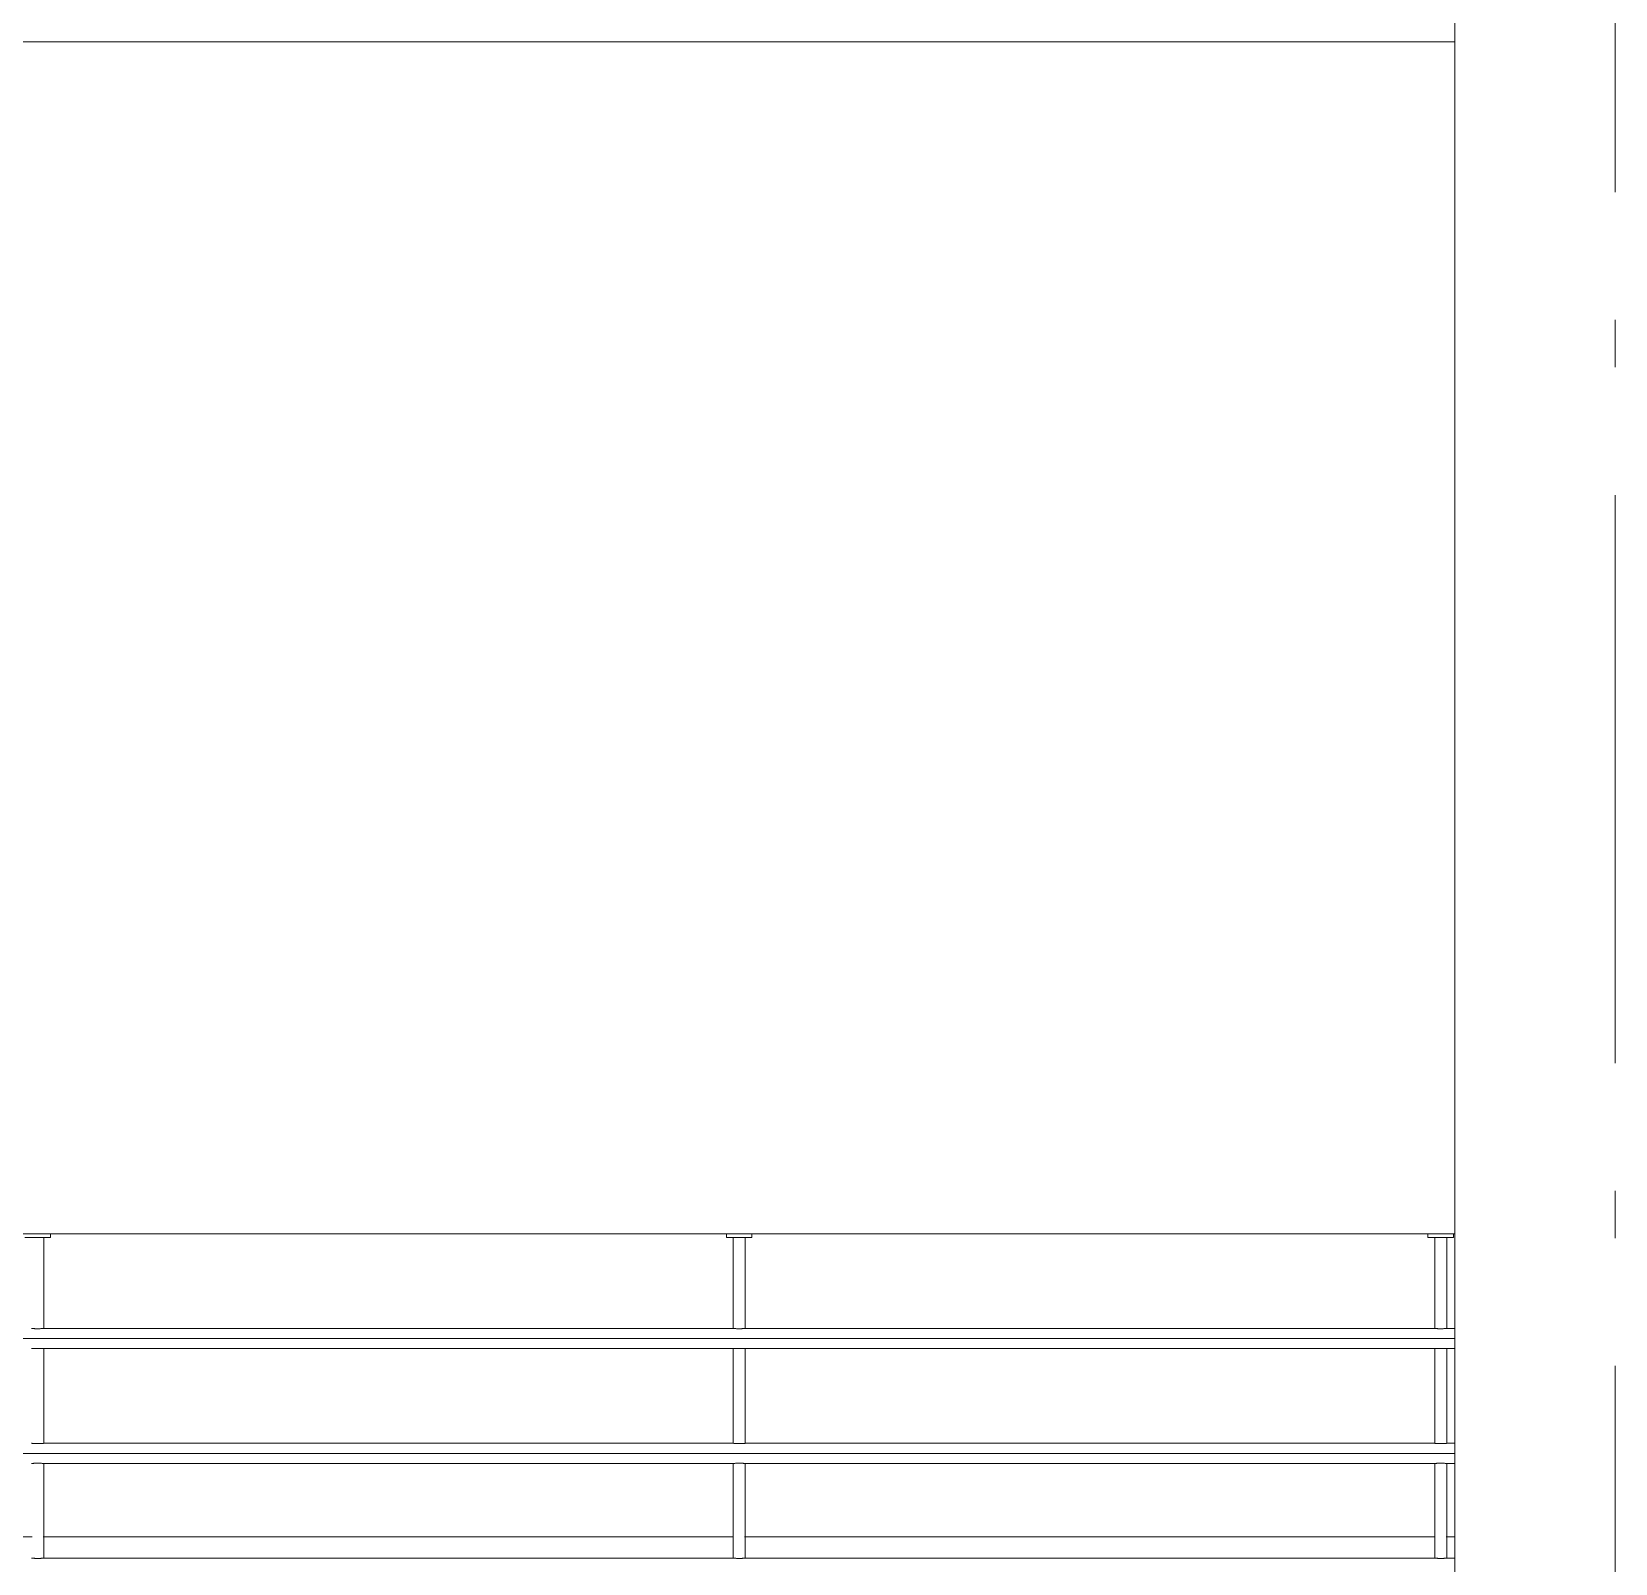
# Model space of a CAD drawing. Header units: metres. Extents: x -199 to 506, y -5 to 23.
# Drawn here: x -186.226 to -182.88, y 2.644 to 5.88 of the extents above; entities that cross this region are included whole.
import ezdxf

# ---------------------------------------------------------------- set-up
doc = ezdxf.new("R2010")
doc.units = ezdxf.units.M
doc.linetypes.add('01_Grid', pattern=[1.74, 1.2, -0.27, 0, -0.27])
for name, color, linetype, lineweight in [('03EJES-1', 1, '01_Grid', 5), ('06MUR', 8, 'Continuous', 9), ('06MUREXT', 92, 'Continuous', 9), ('70LINEA', 1, 'Continuous', 13)]:
    doc.layers.add(name, color=color, linetype=linetype, lineweight=lineweight)

# ---------------------------------------------------------------- blocks, each defined once
blk = doc.blocks.new('Solar Shade-Aluminium-01 - Solar Shade-Aluminium-01-7044055-600rNorthElevEjeA Paint')
at = {"layer": '06MUR'}
for p, q in [((-186.1865, 3.332), (-186.2404, 3.332)), ((-186.2008, 3.14), (-186.2008, 3.332)), ((-186.1865, 3.34), (-186.1865, 3.332)), ((-184.7582, 3.332), (-184.7582, 3.34)), ((-184.7042, 3.332), (-184.7582, 3.332)), ((-184.7439, 3.332), (-184.7439, 3.14)), ((-184.7185, 3.14), (-184.7185, 3.332)), ((-184.7042, 3.34), (-184.7042, 3.332)), ((-183.276, 3.332), (-183.276, 3.34)), ((-183.222, 3.332), (-183.276, 3.332)), ((-183.2617, 3.332), (-183.2617, 3.14)), ((-183.2363, 3.14), (-183.2363, 3.332)), ((-183.222, 3.34), (-183.222, 3.332)), ((-195.0751, 3.1187), (-183.219, 3.1187)), ((-184.7439, 3.14), (-186.2008, 3.14)), ((-183.2617, 3.14), (-184.7185, 3.14)), ((-183.219, 3.14), (-183.2363, 3.14)), ((-186.2008, 3.0974), (-184.7439, 3.0974)), ((-186.2008, 2.8974), (-186.2008, 3.0974)), ((-184.7439, 3.0974), (-184.7439, 2.8974)), ((-184.7185, 3.0974), (-183.2617, 3.0974)), ((-184.7185, 2.8974), (-184.7185, 3.0974)), ((-183.2617, 3.0974), (-183.2617, 2.8974)), ((-183.2363, 3.0974), (-183.219, 3.0974)), ((-183.2363, 2.8974), (-183.2363, 3.0974)), ((-184.7439, 2.8974), (-186.2008, 2.8974)), ((-183.2617, 2.8974), (-184.7185, 2.8974)), ((-183.219, 2.8974), (-183.2363, 2.8974)), ((-195.0751, 2.876), (-183.219, 2.876)), ((-186.2008, 2.8547), (-184.7439, 2.8547)), ((-186.2008, 2.6547), (-186.2008, 2.8547)), ((-184.7439, 2.8547), (-184.7439, 2.6547)), ((-184.7185, 2.8547), (-183.2617, 2.8547)), ((-184.7185, 2.6547), (-184.7185, 2.8547)), ((-183.2617, 2.8547), (-183.2617, 2.6547)), ((-183.2363, 2.8547), (-183.219, 2.8547)), ((-183.2363, 2.6547), (-183.2363, 2.8547)), ((-184.7439, 2.6547), (-186.2008, 2.6547)), ((-183.2617, 2.6547), (-184.7185, 2.6547)), ((-183.219, 2.6547), (-183.2363, 2.6547))]:
    blk.add_line(p, q, dxfattribs=at)
for points, knots in [([(-186.2008, 3.14), (-186.2008, 3.14), (-186.2011, 3.14), (-186.2024, 3.1399), (-186.2037, 3.1398), (-186.2053, 3.1397), (-186.2071, 3.1396), (-186.2091, 3.1395), (-186.2114, 3.1394), (-186.2136, 3.1394), (-186.2154, 3.1394), (-186.2172, 3.1395), (-186.2194, 3.1395), (-186.2217, 3.1397), (-186.2236, 3.1398), (-186.2256, 3.1399), (-186.2261, 3.14), (-186.2262, 3.14)], [0, 0, 0, 0, 0.111111, 0.166667, 0.222222, 0.277778, 0.333333, 0.388889, 0.444444, 0.513889, 0.548611, 0.583333, 0.652778, 0.722222, 0.791667, 0.861111, 1, 1, 1, 1]), ([(-184.7185, 3.14), (-184.7185, 3.14), (-184.7189, 3.14), (-184.7202, 3.1399), (-184.7214, 3.1398), (-184.723, 3.1397), (-184.7248, 3.1396), (-184.7269, 3.1395), (-184.7292, 3.1394), (-184.7313, 3.1394), (-184.7332, 3.1394), (-184.7349, 3.1395), (-184.7372, 3.1395), (-184.7394, 3.1397), (-184.7414, 3.1398), (-184.7433, 3.1399), (-184.7439, 3.14), (-184.7439, 3.14)], [0, 0, 0, 0, 0.111111, 0.166667, 0.222222, 0.277778, 0.333333, 0.388889, 0.444444, 0.513889, 0.548611, 0.583333, 0.652778, 0.722222, 0.791667, 0.861111, 1, 1, 1, 1]), ([(-183.2363, 3.14), (-183.2363, 3.14), (-183.2367, 3.14), (-183.2379, 3.1399), (-183.2392, 3.1398), (-183.2408, 3.1397), (-183.2426, 3.1396), (-183.2446, 3.1395), (-183.2469, 3.1394), (-183.2491, 3.1394), (-183.2509, 3.1394), (-183.2527, 3.1395), (-183.2549, 3.1395), (-183.2572, 3.1397), (-183.2591, 3.1398), (-183.2611, 3.1399), (-183.2617, 3.14), (-183.2617, 3.14)], [0, 0, 0, 0, 0.111111, 0.166667, 0.222222, 0.277778, 0.333333, 0.388889, 0.444444, 0.513889, 0.548611, 0.583333, 0.652778, 0.722222, 0.791667, 0.861111, 1, 1, 1, 1]), ([(-186.2262, 3.0974), (-186.2262, 3.0974), (-186.226, 3.0974), (-186.2255, 3.0974), (-186.2245, 3.0975), (-186.2232, 3.0976), (-186.2217, 3.0977), (-186.2198, 3.0978), (-186.2178, 3.0979), (-186.2155, 3.0979), (-186.2134, 3.098), (-186.2115, 3.0979), (-186.2097, 3.0979), (-186.2075, 3.0978), (-186.2052, 3.0977), (-186.2033, 3.0976), (-186.2014, 3.0974), (-186.2008, 3.0974), (-186.2008, 3.0974)], [0, 0, 0, 0, 0.055556, 0.111111, 0.166667, 0.222222, 0.277778, 0.333333, 0.388889, 0.444444, 0.513889, 0.548611, 0.583333, 0.652778, 0.722222, 0.791667, 0.861111, 1, 1, 1, 1]), ([(-184.7439, 3.0974), (-184.7439, 3.0974), (-184.7438, 3.0974), (-184.7432, 3.0974), (-184.7423, 3.0975), (-184.741, 3.0976), (-184.7394, 3.0977), (-184.7376, 3.0978), (-184.7356, 3.0979), (-184.7333, 3.0979), (-184.7311, 3.098), (-184.7293, 3.0979), (-184.7275, 3.0979), (-184.7253, 3.0978), (-184.723, 3.0977), (-184.7211, 3.0976), (-184.7191, 3.0974), (-184.7185, 3.0974), (-184.7185, 3.0974)], [0, 0, 0, 0, 0.055556, 0.111111, 0.166667, 0.222222, 0.277778, 0.333333, 0.388889, 0.444444, 0.513889, 0.548611, 0.583333, 0.652778, 0.722222, 0.791667, 0.861111, 1, 1, 1, 1]), ([(-183.2617, 3.0974), (-183.2617, 3.0974), (-183.2615, 3.0974), (-183.261, 3.0974), (-183.26, 3.0975), (-183.2588, 3.0976), (-183.2572, 3.0977), (-183.2554, 3.0978), (-183.2533, 3.0979), (-183.251, 3.0979), (-183.2489, 3.098), (-183.247, 3.0979), (-183.2453, 3.0979), (-183.243, 3.0978), (-183.2408, 3.0977), (-183.2388, 3.0976), (-183.2369, 3.0974), (-183.2363, 3.0974), (-183.2363, 3.0974)], [0, 0, 0, 0, 0.055556, 0.111111, 0.166667, 0.222222, 0.277778, 0.333333, 0.388889, 0.444444, 0.513889, 0.548611, 0.583333, 0.652778, 0.722222, 0.791667, 0.861111, 1, 1, 1, 1]), ([(-186.2008, 2.8974), (-186.2008, 2.8974), (-186.2011, 2.8973), (-186.2024, 2.8972), (-186.2037, 2.8971), (-186.2053, 2.897), (-186.2071, 2.8969), (-186.2091, 2.8968), (-186.2114, 2.8968), (-186.2136, 2.8968), (-186.2154, 2.8968), (-186.2172, 2.8968), (-186.2194, 2.8969), (-186.2217, 2.897), (-186.2236, 2.8972), (-186.2256, 2.8973), (-186.2261, 2.8974), (-186.2262, 2.8974)], [0, 0, 0, 0, 0.111111, 0.166667, 0.222222, 0.277778, 0.333333, 0.388889, 0.444444, 0.513889, 0.548611, 0.583333, 0.652778, 0.722222, 0.791667, 0.861111, 1, 1, 1, 1]), ([(-184.7185, 2.8974), (-184.7185, 2.8974), (-184.7189, 2.8973), (-184.7202, 2.8972), (-184.7214, 2.8971), (-184.723, 2.897), (-184.7248, 2.8969), (-184.7269, 2.8968), (-184.7292, 2.8968), (-184.7313, 2.8968), (-184.7332, 2.8968), (-184.7349, 2.8968), (-184.7372, 2.8969), (-184.7394, 2.897), (-184.7414, 2.8972), (-184.7433, 2.8973), (-184.7439, 2.8974), (-184.7439, 2.8974)], [0, 0, 0, 0, 0.111111, 0.166667, 0.222222, 0.277778, 0.333333, 0.388889, 0.444444, 0.513889, 0.548611, 0.583333, 0.652778, 0.722222, 0.791667, 0.861111, 1, 1, 1, 1]), ([(-183.2363, 2.8974), (-183.2363, 2.8974), (-183.2367, 2.8973), (-183.2379, 2.8972), (-183.2392, 2.8971), (-183.2408, 2.897), (-183.2426, 2.8969), (-183.2446, 2.8968), (-183.2469, 2.8968), (-183.2491, 2.8968), (-183.2509, 2.8968), (-183.2527, 2.8968), (-183.2549, 2.8969), (-183.2572, 2.897), (-183.2591, 2.8972), (-183.2611, 2.8973), (-183.2617, 2.8974), (-183.2617, 2.8974)], [0, 0, 0, 0, 0.111111, 0.166667, 0.222222, 0.277778, 0.333333, 0.388889, 0.444444, 0.513889, 0.548611, 0.583333, 0.652778, 0.722222, 0.791667, 0.861111, 1, 1, 1, 1]), ([(-186.2262, 2.8547), (-186.2262, 2.8547), (-186.226, 2.8547), (-186.2255, 2.8548), (-186.2245, 2.8549), (-186.2232, 2.855), (-186.2217, 2.8551), (-186.2198, 2.8552), (-186.2178, 2.8552), (-186.2155, 2.8553), (-186.2134, 2.8553), (-186.2115, 2.8553), (-186.2097, 2.8553), (-186.2075, 2.8552), (-186.2052, 2.8551), (-186.2033, 2.8549), (-186.2014, 2.8548), (-186.2008, 2.8547), (-186.2008, 2.8547)], [0, 0, 0, 0, 0.055556, 0.111111, 0.166667, 0.222222, 0.277778, 0.333333, 0.388889, 0.444444, 0.513889, 0.548611, 0.583333, 0.652778, 0.722222, 0.791667, 0.861111, 1, 1, 1, 1]), ([(-184.7439, 2.8547), (-184.7439, 2.8547), (-184.7438, 2.8547), (-184.7432, 2.8548), (-184.7423, 2.8549), (-184.741, 2.855), (-184.7394, 2.8551), (-184.7376, 2.8552), (-184.7356, 2.8552), (-184.7333, 2.8553), (-184.7311, 2.8553), (-184.7293, 2.8553), (-184.7275, 2.8553), (-184.7253, 2.8552), (-184.723, 2.8551), (-184.7211, 2.8549), (-184.7191, 2.8548), (-184.7185, 2.8547), (-184.7185, 2.8547)], [0, 0, 0, 0, 0.055556, 0.111111, 0.166667, 0.222222, 0.277778, 0.333333, 0.388889, 0.444444, 0.513889, 0.548611, 0.583333, 0.652778, 0.722222, 0.791667, 0.861111, 1, 1, 1, 1]), ([(-183.2617, 2.8547), (-183.2617, 2.8547), (-183.2615, 2.8547), (-183.261, 2.8548), (-183.26, 2.8549), (-183.2588, 2.855), (-183.2572, 2.8551), (-183.2554, 2.8552), (-183.2533, 2.8552), (-183.251, 2.8553), (-183.2489, 2.8553), (-183.247, 2.8553), (-183.2453, 2.8553), (-183.243, 2.8552), (-183.2408, 2.8551), (-183.2388, 2.8549), (-183.2369, 2.8548), (-183.2363, 2.8547), (-183.2363, 2.8547)], [0, 0, 0, 0, 0.055556, 0.111111, 0.166667, 0.222222, 0.277778, 0.333333, 0.388889, 0.444444, 0.513889, 0.548611, 0.583333, 0.652778, 0.722222, 0.791667, 0.861111, 1, 1, 1, 1]), ([(-186.2008, 2.6547), (-186.2008, 2.6547), (-186.2011, 2.6547), (-186.2024, 2.6546), (-186.2037, 2.6545), (-186.2053, 2.6544), (-186.2071, 2.6543), (-186.2091, 2.6542), (-186.2114, 2.6542), (-186.2136, 2.6541), (-186.2154, 2.6542), (-186.2172, 2.6542), (-186.2194, 2.6543), (-186.2217, 2.6544), (-186.2236, 2.6545), (-186.2256, 2.6547), (-186.2261, 2.6547), (-186.2262, 2.6547)], [0, 0, 0, 0, 0.111111, 0.166667, 0.222222, 0.277778, 0.333333, 0.388889, 0.444444, 0.513889, 0.548611, 0.583333, 0.652778, 0.722222, 0.791667, 0.861111, 1, 1, 1, 1]), ([(-184.7185, 2.6547), (-184.7185, 2.6547), (-184.7189, 2.6547), (-184.7202, 2.6546), (-184.7214, 2.6545), (-184.723, 2.6544), (-184.7248, 2.6543), (-184.7269, 2.6542), (-184.7292, 2.6542), (-184.7313, 2.6541), (-184.7332, 2.6542), (-184.7349, 2.6542), (-184.7372, 2.6543), (-184.7394, 2.6544), (-184.7414, 2.6545), (-184.7433, 2.6547), (-184.7439, 2.6547), (-184.7439, 2.6547)], [0, 0, 0, 0, 0.111111, 0.166667, 0.222222, 0.277778, 0.333333, 0.388889, 0.444444, 0.513889, 0.548611, 0.583333, 0.652778, 0.722222, 0.791667, 0.861111, 1, 1, 1, 1]), ([(-183.2363, 2.6547), (-183.2363, 2.6547), (-183.2367, 2.6547), (-183.2379, 2.6546), (-183.2392, 2.6545), (-183.2408, 2.6544), (-183.2426, 2.6543), (-183.2446, 2.6542), (-183.2469, 2.6542), (-183.2491, 2.6541), (-183.2509, 2.6542), (-183.2527, 2.6542), (-183.2549, 2.6543), (-183.2572, 2.6544), (-183.2591, 2.6545), (-183.2611, 2.6547), (-183.2617, 2.6547), (-183.2617, 2.6547)], [0, 0, 0, 0, 0.111111, 0.166667, 0.222222, 0.277778, 0.333333, 0.388889, 0.444444, 0.513889, 0.548611, 0.583333, 0.652778, 0.722222, 0.791667, 0.861111, 1, 1, 1, 1])]:
    blk.add_open_spline(points, degree=3, knots=knots, dxfattribs=at)

msp = doc.modelspace()

# ---------------------------------------------------------------- linework, layer by layer
at = {"layer": '03EJES-1'}
msp.add_line((-182.88, -1.8192), (-182.88, 20.1698), dxfattribs=at)
at = {"layer": '06MUREXT'}
for p, q in [((-183.219, 0.1485), (-183.219, 12.91)), ((-195.072, 3.34), (-183.219, 3.34)), ((-187.6843, 2.7), (-186.2254, 2.7)), ((-186.202, 2.7), (-184.7432, 2.7)), ((-184.7198, 2.7), (-183.2609, 2.7)), ((-183.2375, 2.7), (-183.219, 2.7))]:
    msp.add_line(p, q, dxfattribs=at)
at = {"layer": '70LINEA'}
for p, q in [((-188.9543, 5.8583), (-183.219, 5.8583)), ((-188.9543, 3.34), (-183.219, 3.34))]:
    msp.add_line(p, q, dxfattribs=at)

# ---------------------------------------------------------------- block references
at = {"layer": '06MUR'}
msp.add_blockref('Solar Shade-Aluminium-01 - Solar Shade-Aluminium-01-7044055-600rNorthElevEjeA Paint', (0, 0), dxfattribs=at)

doc.saveas('drawing.dxf')
